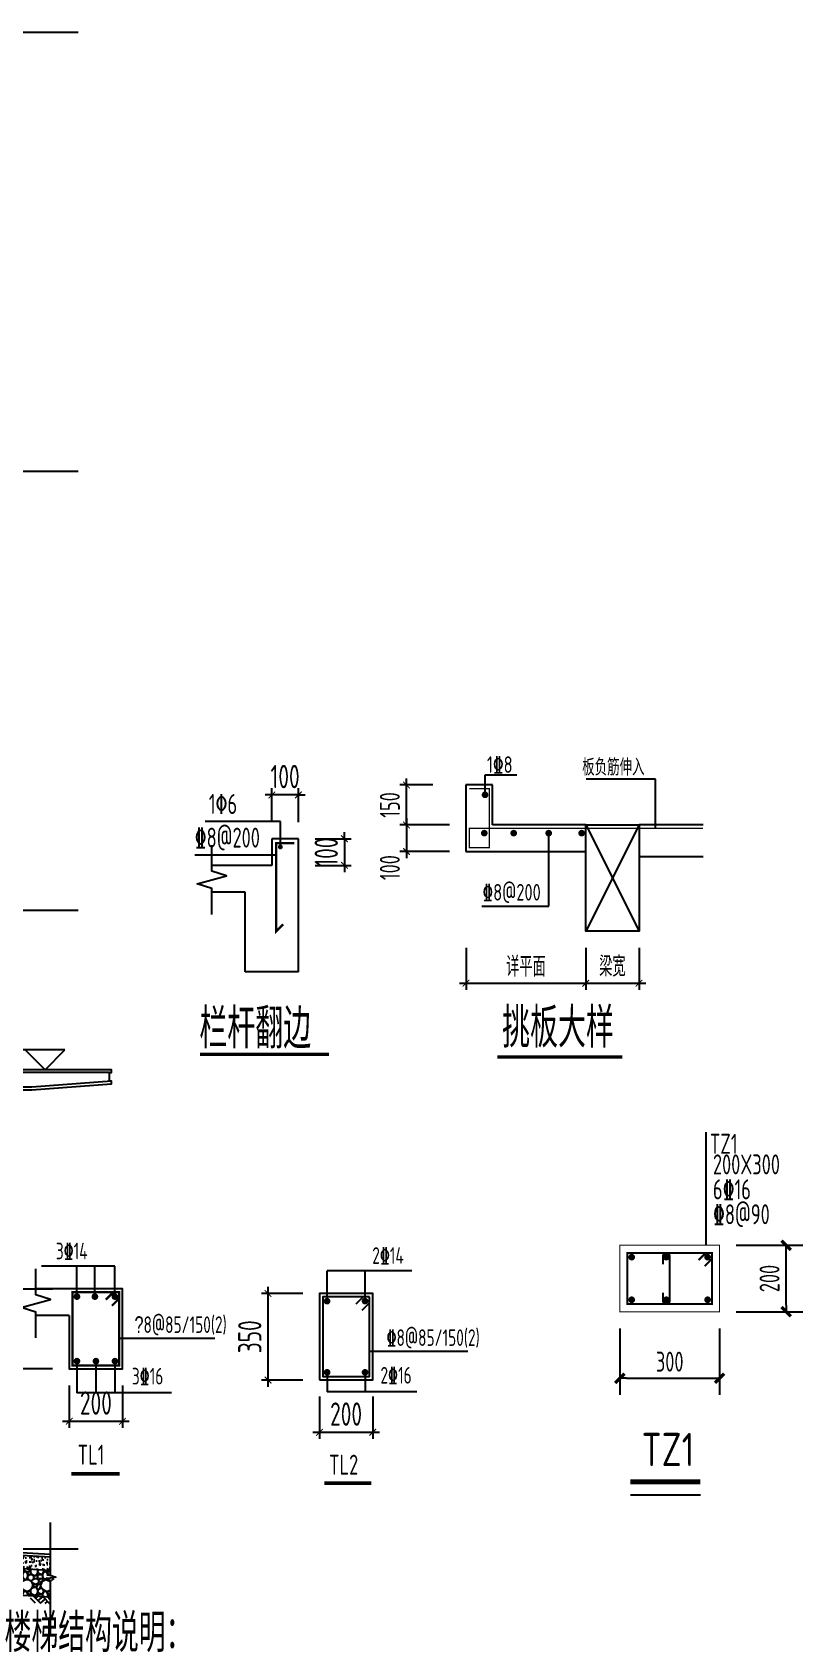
# Model space of a CAD drawing. Extents: x 169490 to 7584583, y -2399407 to 1374371.
# Drawn here: x 625647 to 631435, y 426485 to 438585 of the extents above; entities that cross this region are included whole.
import ezdxf
from ezdxf.enums import TextEntityAlignment as Align

# ---------------------------------------------------------------- set-up
doc = ezdxf.new("R2010")
doc.units = 0
doc.header["$LTSCALE"] = 100
doc.linetypes.add('D3轴线点划线', pattern=[18.5, 12, -3, 0.5, -3])
doc.linetypes.add('H3普通虚线', pattern=[4.2, 3, -1.2])
doc.layers.get('0').update_dxf_attribs({"linetype": 'CONTINUOUS'})
doc.layers.get('DEFPOINTS').update_dxf_attribs({"linetype": 'CONTINUOUS'})
for name, color, linetype in [('A-DI-S(箭头)', 76, 'CONTINUOUS'), ('A-WA-M(面层)', 43, 'CONTINUOUS'), ('C-DOTE', 8, 'D3轴线点划线'), ('COLU', 7, 'CONTINUOUS'), ('DIM', 3, 'CONTINUOUS'), ('DIM_ELEV', 3, 'CONTINUOUS'), ('PUB_HATCH', 8, 'CONTINUOUS'), ('S-BEAM-LINE2', 4, 'H3普通虚线'), ('S-DETL-DIM', 151, 'CONTINUOUS'), ('S-DETL-LINE1', 2, 'CONTINUOUS'), ('S-DETL-TEXT', 7, 'CONTINUOUS'), ('S-SLAB-DIM', 92, 'CONTINUOUS'), ('S-SLAB-RBAR', 1, 'CONTINUOUS'), ('STAIR', 2, 'CONTINUOUS'), ('STEEL', 6, 'CONTINUOUS'), ('TEXT', 7, 'CONTINUOUS'), ('THIN', 190, 'CONTINUOUS'), ('WALL_REIN', 1, 'CONTINUOUS'), ('WALL_TEXT', 7, 'CONTINUOUS'), ('文字', 7, 'CONTINUOUS'), ('楼梯', 7, 'CONTINUOUS'), ('立面', 73, 'CONTINUOUS'), ('门编号', 6, 'CONTINUOUS')]:
    doc.layers.add(name, color=color, linetype=linetype)
doc.layers.add('rein', color=10, linetype='CONTINUOUS', lineweight=18)
doc.styles.add('TS', font='tssdeng.shx', dxfattribs={"width": 0.7, "height": 350, "bigfont": 'tssdchn.shx'})
doc.styles.add('TSSD_Dimension', font='Tssdeng.shx', dxfattribs={"width": 0.7, "bigfont": 'tssdchn.shx'})
doc.styles.add('TSSD_Label', font='Tssdeng.shx', dxfattribs={"width": 0.7, "bigfont": 'hztxt.shx'})
doc.styles.add('TSSD_REIN', font='tssdeng.shx', dxfattribs={"width": 0.7, "bigfont": 'hztxt.shx'})
doc.dimstyles.new('TSSD_20_100', dxfattribs={"dimtxt": 300, "dimasz": 100, "dimexe": 250, "dimexo": 250, "dimgap": 100, "dimtad": 1, "dimdec": 0, "dimlfac": 0.2, "dimzin": 0, "dimdsep": 46, "dimtxsty": 'TSSD_Dimension', "dimblk": '_TSDBK', "dimcen": 0, "dimclrt": 7, "dimadec": 0, "dimazin": 0, "dimtfac": 1, "dimtdec": 0, "dimtix": 1, "dimtmove": 2, "dimatfit": 3, "dimldrblk": '_TSDBK', "dimfxl": 1, "dimtolj": 1, "dimtzin": 0, "dimarcsym": 0})
doc.dimstyles.new('TSSD_25_50', dxfattribs={"dimtxt": 150, "dimasz": 50, "dimexe": 50, "dimexo": 125, "dimgap": 50, "dimtad": 1, "dimdec": 0, "dimlfac": 0.5, "dimzin": 0, "dimdsep": 46, "dimtxsty": 'TSSD_Dimension', "dimblk": 'ARCHTICK', "dimblk1": 'ARCHTICK', "dimblk2": 'ARCHTICK', "dimcen": 0, "dimdle": 50, "dimclrt": 7, "dimadec": 0, "dimazin": 0, "dimtfac": 1, "dimtdec": 0, "dimtix": 1, "dimtmove": 2, "dimatfit": 3, "dimfxl": 1, "dimtolj": 1, "dimtzin": 0, "dimarcsym": 0})
doc.dimstyles.new('TSSD_50_50', dxfattribs={"dimtxt": 175, "dimasz": 50, "dimexe": 50, "dimexo": 125, "dimgap": 50, "dimtad": 1, "dimdec": 0, "dimzin": 0, "dimdsep": 46, "dimtxsty": 'TSSD_Dimension', "dimblk": 'ARCHTICK', "dimblk1": 'ARCHTICK', "dimblk2": 'ARCHTICK', "dimcen": 0, "dimdle": 50, "dimclrt": 7, "dimadec": 0, "dimazin": 0, "dimtfac": 1, "dimtdec": 0, "dimtix": 1, "dimtmove": 2, "dimatfit": 3, "dimfxl": 1, "dimtolj": 1, "dimtzin": 0, "dimarcsym": 0})

# ---------------------------------------------------------------- blocks, each defined once
blk = doc.blocks.new('$LinePat$素土夯实')
at = {"color": 0}
for p, q in [((0, -210), (210, 0)), ((120, -300), (420, 0)), ((420, 0), (608, -188)), ((495, -300), (795, 0)), ((615, 0), (705, -90)), ((210, -210), (300, -300)), ((315, -105), (502, -293)), ((705, -300), (795, -210))]:
    blk.add_line(p, q, dxfattribs=at)
blk = doc.blocks.new('_ARCHTICK')
at = {"const_width": 0.15}
blk.add_lwpolyline([(-0.5, -0.5), (0.5, 0.5)], dxfattribs=at)
blk = doc.blocks.new('*D897')
at = {"layer": 'DEFPOINTS', "color": 0, "transparency": 16777216}
for p in [(625925, 428537), (626325, 428537), (626325, 428143)]:
    blk.add_point(p, dxfattribs=at)
at = {"layer": 'S-DETL-DIM', "color": 0, "lineweight": -2, "transparency": 16777216}
for p, q in [((625925, 428412), (625925, 428093)), ((626325, 428412), (626325, 428093)), ((625875, 428143), (626375, 428143))]:
    blk.add_line(p, q, dxfattribs=at)
at = {"layer": 'S-DETL-DIM', "color": 0, "lineweight": -2, "transparency": 16777216, "xscale": 50, "yscale": 50, "zscale": 50, "rotation": 180}
blk.add_blockref('_ARCHTICK', (625925, 428143), dxfattribs=at)
at = {"layer": 'S-DETL-DIM', "color": 0, "lineweight": -2, "transparency": 16777216, "xscale": 50, "yscale": 50, "zscale": 50}
blk.add_blockref('_ARCHTICK', (626325, 428143), dxfattribs=at)
at = {"layer": 'S-DETL-DIM', "color": 7, "transparency": 16777216, "insert": (626125, 428280), "char_height": 175, "attachment_point": 5, "style": 'TSSD_Dimension'}
blk.add_mtext('\\A1;200', dxfattribs=at)
blk = doc.blocks.new('*D898')
at = {"layer": 'DEFPOINTS', "color": 0, "transparency": 16777216}
for p in [(625539, 429137), (625925, 429137), (625925, 428537)]:
    blk.add_point(p, dxfattribs=at)
at = {"layer": 'S-DETL-DIM', "color": 0, "lineweight": -2, "transparency": 16777216}
for p, q in [((625539, 428487), (625539, 429187)), ((625800, 429137), (625489, 429137)), ((625800, 428537), (625489, 428537))]:
    blk.add_line(p, q, dxfattribs=at)
at = {"layer": 'S-DETL-DIM', "color": 0, "lineweight": -2, "transparency": 16777216, "xscale": 50, "yscale": 50, "zscale": 50}
for p, rotation in [((625539, 429137), 90), ((625539, 428537), 270)]:
    blk.add_blockref('_ARCHTICK', p, dxfattribs=dict(at, rotation=rotation))
at = {"layer": 'S-DETL-DIM', "color": 7, "transparency": 16777216, "insert": (625402, 428837), "char_height": 175, "attachment_point": 5, "rotation": 90, "style": 'TSSD_Dimension'}
blk.add_mtext('\\A1;350', dxfattribs=at)
blk = doc.blocks.new('*D899')
at = {"layer": 'DEFPOINTS', "color": 0, "transparency": 16777216}
for p in [(627804, 428453), (628204, 428453), (628204, 428060)]:
    blk.add_point(p, dxfattribs=at)
at = {"layer": 'S-DETL-DIM', "color": 0, "lineweight": -2, "transparency": 16777216}
for p, q in [((627804, 428328), (627804, 428010)), ((628204, 428328), (628204, 428010)), ((627754, 428060), (628254, 428060))]:
    blk.add_line(p, q, dxfattribs=at)
at = {"layer": 'S-DETL-DIM', "color": 0, "lineweight": -2, "transparency": 16777216, "xscale": 50, "yscale": 50, "zscale": 50, "rotation": 180}
blk.add_blockref('_ARCHTICK', (627804, 428060), dxfattribs=at)
at = {"layer": 'S-DETL-DIM', "color": 0, "lineweight": -2, "transparency": 16777216, "xscale": 50, "yscale": 50, "zscale": 50}
blk.add_blockref('_ARCHTICK', (628204, 428060), dxfattribs=at)
at = {"layer": 'S-DETL-DIM', "color": 7, "transparency": 16777216, "insert": (628004, 428197), "char_height": 175, "attachment_point": 5, "style": 'TSSD_Dimension'}
blk.add_mtext('\\A1;200', dxfattribs=at)
blk = doc.blocks.new('*D900')
at = {"layer": 'DEFPOINTS', "color": 0, "transparency": 16777216}
for p in [(627418, 429103), (627804, 429103), (627804, 428453)]:
    blk.add_point(p, dxfattribs=at)
at = {"layer": 'S-DETL-DIM', "color": 0, "lineweight": -2, "transparency": 16777216}
for p, q in [((627679, 429103), (627368, 429103)), ((627418, 428403), (627418, 429153)), ((627679, 428453), (627368, 428453))]:
    blk.add_line(p, q, dxfattribs=at)
at = {"layer": 'S-DETL-DIM', "color": 0, "lineweight": -2, "transparency": 16777216, "xscale": 50, "yscale": 50, "zscale": 50}
for p, rotation in [((627418, 429103), 90), ((627418, 428453), 270)]:
    blk.add_blockref('_ARCHTICK', p, dxfattribs=dict(at, rotation=rotation))
at = {"layer": 'S-DETL-DIM', "color": 7, "transparency": 16777216, "insert": (627281, 428778), "char_height": 175, "attachment_point": 5, "rotation": 90, "style": 'TSSD_Dimension'}
blk.add_mtext('\\A1;350', dxfattribs=at)
blk = doc.blocks.new('*D48')
at = {"layer": 'DEFPOINTS', "color": 0, "transparency": 16777216}
for p in [(1035447, 213916), (1035447, 213716), (1035793, 213716)]:
    blk.add_point(p, dxfattribs=at)
at = {"layer": 'S-DETL-DIM', "color": 0, "lineweight": -2, "transparency": 16777216}
for p, q in [((1035793, 213916), (1035793, 213966)), ((1035572, 213916), (1035843, 213916)), ((1035793, 213916), (1035793, 213716)), ((1035572, 213716), (1035843, 213716)), ((1035793, 213716), (1035793, 213666))]:
    blk.add_line(p, q, dxfattribs=at)
at = {"layer": 'S-DETL-DIM', "color": 0, "lineweight": -2, "transparency": 16777216, "xscale": 50, "yscale": 50, "zscale": 50}
for p, rotation in [((1035793, 213916), 270), ((1035793, 213716), 90)]:
    blk.add_blockref('_ARCHTICK', p, dxfattribs=dict(at, rotation=rotation))
at = {"layer": 'S-DETL-DIM', "color": 7, "transparency": 16777216, "insert": (1035656, 213816), "char_height": 175, "attachment_point": 5, "rotation": 90, "style": 'TSSD_Dimension'}
blk.add_mtext('\\A1;100', dxfattribs=at)
blk = doc.blocks.new('*D49')
at = {"layer": 'DEFPOINTS', "color": 0, "transparency": 16777216}
for p in [(1035247, 214246), (1035247, 213916), (1035447, 213916)]:
    blk.add_point(p, dxfattribs=at)
at = {"layer": 'S-DETL-DIM', "color": 0, "lineweight": -2, "transparency": 16777216}
for p, q in [((1035247, 214041), (1035247, 214296)), ((1035447, 214041), (1035447, 214296)), ((1035247, 214246), (1035197, 214246)), ((1035447, 214246), (1035247, 214246)), ((1035447, 214246), (1035497, 214246))]:
    blk.add_line(p, q, dxfattribs=at)
at = {"layer": 'S-DETL-DIM', "color": 0, "lineweight": -2, "transparency": 16777216, "xscale": 50, "yscale": 50, "zscale": 50}
blk.add_blockref('_ARCHTICK', (1035247, 214246), dxfattribs=at)
at = {"layer": 'S-DETL-DIM', "color": 0, "lineweight": -2, "transparency": 16777216, "xscale": 50, "yscale": 50, "zscale": 50, "rotation": 180}
blk.add_blockref('_ARCHTICK', (1035447, 214246), dxfattribs=at)
at = {"layer": 'S-DETL-DIM', "color": 7, "transparency": 16777216, "insert": (1035347, 214384), "char_height": 175, "attachment_point": 5, "style": 'TSSD_Dimension'}
blk.add_mtext('\\A1;100', dxfattribs=at)
blk = doc.blocks.new('*D901')
at = {"layer": 'DEFPOINTS', "color": 0, "transparency": 16777216}
for p in [(628905, 432626), (628458, 432426), (628905, 432426)]:
    blk.add_point(p, dxfattribs=at)
at = {"layer": 'S-SLAB-DIM', "color": 0, "lineweight": -2, "transparency": 16777216}
for p, q in [((628780, 432626), (628408, 432626)), ((628458, 432676), (628458, 432376)), ((628780, 432426), (628408, 432426))]:
    blk.add_line(p, q, dxfattribs=at)
at = {"layer": 'S-SLAB-DIM', "color": 0, "lineweight": -2, "transparency": 16777216, "xscale": 50, "yscale": 50, "zscale": 50}
for p, rotation in [((628458, 432626), 90), ((628458, 432426), 270)]:
    blk.add_blockref('_ARCHTICK', p, dxfattribs=dict(at, rotation=rotation))
at = {"layer": 'S-SLAB-DIM', "color": 7, "transparency": 16777216, "insert": (628333, 432305), "char_height": 150, "attachment_point": 5, "rotation": 90, "style": 'TSSD_Dimension'}
blk.add_mtext('\\A1;100', dxfattribs=at)
blk = doc.blocks.new('*D902')
at = {"layer": 'DEFPOINTS', "color": 0, "transparency": 16777216}
for p in [(629805, 431826), (630205, 431826), (630205, 431436)]:
    blk.add_point(p, dxfattribs=at)
at = {"layer": 'S-SLAB-DIM', "color": 0, "lineweight": -2, "transparency": 16777216}
for p, q in [((629805, 431701), (629805, 431386)), ((630205, 431701), (630205, 431386)), ((629755, 431436), (630255, 431436))]:
    blk.add_line(p, q, dxfattribs=at)
at = {"layer": 'S-SLAB-DIM', "color": 0, "lineweight": -2, "transparency": 16777216, "xscale": 50, "yscale": 50, "zscale": 50, "rotation": 180}
blk.add_blockref('_ARCHTICK', (629805, 431436), dxfattribs=at)
at = {"layer": 'S-SLAB-DIM', "color": 0, "lineweight": -2, "transparency": 16777216, "xscale": 50, "yscale": 50, "zscale": 50}
blk.add_blockref('_ARCHTICK', (630205, 431436), dxfattribs=at)
at = {"layer": 'S-SLAB-DIM', "color": 7, "transparency": 16777216, "insert": (630005, 431561), "char_height": 150, "attachment_point": 5, "style": 'TSSD_Dimension'}
blk.add_mtext('\\A1;梁宽', dxfattribs=at)
blk = doc.blocks.new('*D903')
at = {"layer": 'DEFPOINTS', "color": 0, "transparency": 16777216}
for p in [(628905, 431826), (629805, 431826), (629805, 431436)]:
    blk.add_point(p, dxfattribs=at)
at = {"layer": 'S-SLAB-DIM', "color": 0, "lineweight": -2, "transparency": 16777216}
for p, q in [((628905, 431701), (628905, 431386)), ((629805, 431701), (629805, 431386)), ((628855, 431436), (629855, 431436))]:
    blk.add_line(p, q, dxfattribs=at)
at = {"layer": 'S-SLAB-DIM', "color": 0, "lineweight": -2, "transparency": 16777216, "xscale": 50, "yscale": 50, "zscale": 50, "rotation": 180}
blk.add_blockref('_ARCHTICK', (628905, 431436), dxfattribs=at)
at = {"layer": 'S-SLAB-DIM', "color": 0, "lineweight": -2, "transparency": 16777216, "xscale": 50, "yscale": 50, "zscale": 50}
blk.add_blockref('_ARCHTICK', (629805, 431436), dxfattribs=at)
at = {"layer": 'S-SLAB-DIM', "color": 7, "transparency": 16777216, "insert": (629355, 431561), "char_height": 150, "attachment_point": 5, "style": 'TSSD_Dimension'}
blk.add_mtext('\\A1;详平面', dxfattribs=at)
blk = doc.blocks.new('*D904')
at = {"layer": 'DEFPOINTS', "color": 0, "transparency": 16777216}
for p in [(628458, 432926), (628780, 432926), (628780, 432626)]:
    blk.add_point(p, dxfattribs=at)
at = {"layer": 'S-SLAB-DIM', "color": 0, "lineweight": -2, "transparency": 16777216}
for p, q in [((628458, 432926), (628458, 432976)), ((628655, 432926), (628408, 432926)), ((628458, 432626), (628458, 432926)), ((628655, 432626), (628408, 432626)), ((628458, 432626), (628458, 432576))]:
    blk.add_line(p, q, dxfattribs=at)
at = {"layer": 'S-SLAB-DIM', "color": 0, "lineweight": -2, "transparency": 16777216, "xscale": 50, "yscale": 50, "zscale": 50}
for p, rotation in [((628458, 432926), 270), ((628458, 432626), 90)]:
    blk.add_blockref('_ARCHTICK', p, dxfattribs=dict(at, rotation=rotation))
at = {"layer": 'S-SLAB-DIM', "color": 7, "transparency": 16777216, "insert": (628333, 432776), "char_height": 150, "attachment_point": 5, "rotation": 90, "style": 'TSSD_Dimension'}
blk.add_mtext('\\A1;150', dxfattribs=at)
blk = doc.blocks.new('_TSDBK')
blk.add_line((-1, 0), (0, 0))
at = {"const_width": 0.5}
blk.add_lwpolyline([(-0.7, -0.7), (0.7, 0.7)], dxfattribs=at)
blk = doc.blocks.new('*D905')
at = {"layer": 'DEFPOINTS', "color": 0, "ltscale": 50, "transparency": 16777216}
for p in [(630060, 428966), (630810, 428966), (630810, 428466)]:
    blk.add_point(p, dxfattribs=at)
at = {"layer": 'DIM', "color": 0, "lineweight": -2, "ltscale": 50, "transparency": 16777216}
for p, q in [((630060, 428841), (630060, 428341)), ((630810, 428841), (630810, 428341)), ((630110, 428466), (630760, 428466))]:
    blk.add_line(p, q, dxfattribs=at)
at = {"layer": 'DIM', "color": 0, "lineweight": -2, "ltscale": 50, "transparency": 16777216, "xscale": 50, "yscale": 50, "zscale": 50, "rotation": 180}
blk.add_blockref('_TSDBK', (630060, 428466), dxfattribs=at)
at = {"layer": 'DIM', "color": 0, "lineweight": -2, "ltscale": 50, "transparency": 16777216, "xscale": 50, "yscale": 50, "zscale": 50}
blk.add_blockref('_TSDBK', (630810, 428466), dxfattribs=at)
at = {"layer": 'DIM', "color": 7, "ltscale": 50, "transparency": 16777216, "insert": (630435, 428591), "char_height": 150, "attachment_point": 5, "style": 'TSSD_Dimension'}
blk.add_mtext('\\A1;300', dxfattribs=at)
blk = doc.blocks.new('*D906')
at = {"layer": 'DEFPOINTS', "color": 0, "ltscale": 50, "transparency": 16777216}
for p in [(630810, 429466), (631310, 429466), (630810, 428966)]:
    blk.add_point(p, dxfattribs=at)
at = {"layer": 'DIM', "color": 0, "lineweight": -2, "ltscale": 50, "transparency": 16777216}
for p, q in [((630935, 429466), (631435, 429466)), ((631310, 429016), (631310, 429416)), ((630935, 428966), (631435, 428966))]:
    blk.add_line(p, q, dxfattribs=at)
at = {"layer": 'DIM', "color": 0, "lineweight": -2, "ltscale": 50, "transparency": 16777216, "xscale": 50, "yscale": 50, "zscale": 50}
for p, rotation in [((631310, 429466), 90), ((631310, 428966), 270)]:
    blk.add_blockref('_TSDBK', p, dxfattribs=dict(at, rotation=rotation))
at = {"layer": 'DIM', "color": 7, "ltscale": 50, "transparency": 16777216, "insert": (631185, 429216), "char_height": 150, "attachment_point": 5, "rotation": 90, "style": 'TSSD_Dimension'}
blk.add_mtext('\\A1;200', dxfattribs=at)
blk = doc.blocks.new('BW-28260002', base_point=(1034667.6, 212295.9, 0))
at = {"layer": 'DIM', "color": 7, "const_width": 25}
blk.add_lwpolyline([(1034707.6, 212295.9), (1035677.4, 212295.9)], dxfattribs=at)
at = {"layer": 'S-DETL-LINE1'}
for p, q in [((1035446.6, 213916), (1035246.6, 213916)), ((1035246.6, 213916), (1035246.6, 213716)), ((1035446.6, 212916), (1035446.6, 213916)), ((1035246.6, 213716), (1034796.3, 213716)), ((1035046.6, 213516), (1034796.3, 213516)), ((1035046.6, 212916), (1035046.6, 213516)), ((1035446.6, 212916), (1035046.6, 212916))]:
    blk.add_line(p, q, dxfattribs=at)
blk.add_lwpolyline([(1034796.3, 213347.8), (1034796.3, 213542.8), (1034686.3, 213577.8), (1034906.3, 213637.8), (1034796.3, 213672.8), (1034796.3, 213867.8)], dxfattribs=at)
at = {"layer": 'STEEL', "const_width": 17.5}
blk.add_lwpolyline([(1035417.5, 213883.7), (1035280.4, 213883.7), (1035280.4, 213220.1), (1035333.4, 213273.1)], dxfattribs=at)
blk.add_lwpolyline([(1035320.6, 213855.1, -1), (1035301.8, 213855.1, -1)], format="xyb", close=True, dxfattribs=at)
at = {"layer": 'TEXT'}
for p, q in [((1035311.2, 214045.9), (1034746.2, 214045.9)), ((1035311.2, 213855.6), (1035311.2, 214045.9)), ((1034668.7, 213796.6), (1035270.4, 213796.6))]:
    blk.add_line(p, q, dxfattribs=at)
at = {"layer": 'S-DETL-TEXT', "style": 'TSSD_Label', "width": 0.7}
blk.add_text('栏杆翻边', height=300, dxfattribs=at).set_placement((1034702.8, 212339.5))
at = {"layer": 'TEXT', "style": 'TSSD_REIN', "width": 0.7}
for s, p in [('1\x826', (1034774.1, 214058)), ('\x848@200', (1034667.6, 213805.1))]:
    blk.add_text(s, height=150, dxfattribs=at).set_placement(p, align=Align.BOTTOM_LEFT)
at = {"layer": 'S-DETL-DIM'}
dim = blk.add_linear_dim(base=(1035246.6, 214246), p1=(1035446.6, 213916), p2=(1035246.6, 213916), angle=180, dimstyle='TSSD_25_50', dxfattribs=at)
dim.commit()
dim.dimension.update_dxf_attribs({"geometry": '*D49', "text_midpoint": (1035346.6, 214383.5)})
dim = blk.add_linear_dim(base=(1035793, 213716), p1=(1035446.6, 213916), p2=(1035446.6, 213716), angle=90, text='100', dimstyle='TSSD_25_50', dxfattribs=at)
dim.commit()
dim.dimension.update_dxf_attribs({"geometry": '*D48', "text_midpoint": (1035655.5, 213816)})

msp = doc.modelspace()

# ---------------------------------------------------------------- hatches: boundary and pattern name
at = {"layer": 'PUB_HATCH', "linetype": 'Continuous'}
h = msp.add_hatch(dxfattribs=at)
h.set_pattern_fill('混凝土', color=256, scale=10, style=0)
h.set_pattern_definition([(50, (91710.716, 62567.056), (71.726018, -6.2752135), [7.5, -82.5]), (355, (91710.716, 62567.056), (-13.875133, 75.219213), [6, -66]), (100.4514, (91716.69, 62566.53), (57.850938, 68.943954), [6.374019, -70.114211]), (46.1842, (91710.72, 62587.06), (106.724105, -16.551901), [11.25, -123.75]), (96.6356, (91719.61, 62585.68), (93.46627, 97.411787), [9.561029, -105.1713]), (351.1842, (91710.72, 62587.06), (93.466195, 97.41186), [9, -99]), (21, (91720.716, 62582.056), (59.690705, -40.261889), [7.5, -82.5]), (326, (91720.716, 62582.056), (24.331533, 72.5150045), [6, -66]), (71.4514, (91725.69, 62578.7), (84.022263, 32.25305), [6.374019, -70.114211]), (37.5, (91710.716, 62567.056), (1.2159855, 33.2893854), [0, -65.2, 0, -67, 0, -66.25]), (7.5, (91710.716, 62567.056), (26.3069537, 39.4411712), [0, -38.2, 0, -63.7, 0, -25.25]), (327.5, (91688.416, 62567.056), (53.3822436, -2.2554872), [0, -25, 0, -78, 0, -103.5]), (317.5, (91678.416, 62567.056), (58.318617, 10.0104982), [0, -32.5, 0, -51.8, 0, -73.5])])
h.paths.add_polyline_path([(625042.7, 427064.8), (625042.7, 427165), (625780.8, 427121.6), (625780.8, 427021.4)])
h = msp.add_hatch(dxfattribs=at)
h.set_pattern_fill('卵石砌体', color=256, scale=20, style=0)
h.set_pattern_definition([(0, (91815.72, 62567.06), (0, 150), [7.5, -22.5, 7.5, -112.5]), (0, (91853.22, 62582.06), (0, 150), [7.5, -142.5]), (0, (91778.22, 62597.06), (0, 150), [15, -135]), (0, (91740.72, 62604.56), (0, 150), [22.5, -127.5]), (0, (91815.72, 62612.06), (0, 150), [15, -15, 22.5, -97.5]), (0, (91808.22, 62634.56), (0, 150), [22.5, -127.5]), (0, (91770.72, 62642.06), (0, 150), [22.5, -52.5, 22.5, -52.5]), (0, (91740.72, 62664.56), (0, 150), [22.5, -7.5, 7.5, -112.5]), (0, (91838.22, 62679.56), (0, 150), [7.5, -142.5]), (0, (91808.22, 62694.56), (0, 150), [15, -135]), (90, (91710.72, 62702.06), (-150, 9e-15), [15, -135]), (90, (91725.72, 62597.06), (-150, 9e-15), [7.5, -15, 22.5, -105]), (90, (91763.22, 62612.06), (-150, 9e-15), [30, -7.5, 7.5, -105]), (90, (91785.72, 62649.56), (-150, 9e-15), [22.5, -127.5]), (90, (91793.22, 62582.06), (-150, 9e-15), [15, -135]), (90, (91800.72, 62702.06), (-150, 9e-15), [15, -135]), (90, (91808.22, 62612.06), (-150, 9e-15), [15, -75, 7.5, -52.5]), (90, (91830.72, 62687.06), (-150, 9e-15), [7.5, -7.5, 7.5, -127.5]), (90, (91838.22, 62619.56), (-150, 9e-15), [15, -22.5, 15, -97.5]), (90, (91845.72, 62582.06), (-150, 9e-15), [15, -135]), (45, (91718.22, 62582.06), (9e-15, 150), [21.21315, -42.426404, 31.8198, -116.672678]), (45, (91710.72, 62582.06), (9e-15, 150), [21.213203, -190.91883]), (45, (91793.22, 62597.06), (9e-15, 150), [21.213203, -190.91883]), (45, (91778.22, 62672.06), (9e-15, 150), [21.213203, -190.91883]), (45, (91845.72, 62597.06), (9e-15, 150), [21.213203, -190.91883]), (45, (91718.22, 62612.06), (9e-15, 150), [10.6066, -201.52542]), (45, (91733.22, 62657.06), (9e-15, 150), [10.6066, -201.52542]), (45, (91748.22, 62604.56), (9e-15, 150), [10.6066, -201.52542]), (45, (91763.22, 62657.06), (9e-15, 150), [10.6066, -201.52542]), (45, (91808.22, 62627.06), (9e-15, 150), [10.6066, -201.52542]), (45, (91808.22, 62709.56), (9e-15, 150), [10.6066, -201.52542]), (45, (91823.22, 62694.56), (9e-15, 150), [10.6066, -201.52542]), (45, (91830.72, 62612.06), (9e-15, 150), [10.6066, -201.52542]), (45, (91838.22, 62574.56), (9e-15, 150), [10.6066, -201.52542]), (45, (91838.22, 62634.56), (9e-15, 150), [10.6066, -201.52542]), (45, (91838.22, 62709.56), (9e-15, 150), [10.6066, -201.52542]), (45, (91845.72, 62679.56), (9e-15, 150), [10.6066, -201.52542]), (135, (91815.72, 62694.56), (-150, 9e-15), [10.6066, -201.52542]), (135, (91830.72, 62709.56), (-150, 9e-15), [10.6066, -201.52542]), (135, (91838.22, 62679.56), (-150, 9e-15), [10.6066, -201.52542]), (135, (91860.72, 62709.56), (-150, 9e-15), [10.6066, -201.52542]), (135, (91785.72, 62657.06), (-150, 9e-15), [10.6066, -201.52542]), (135, (91770.72, 62642.06), (-150, 9e-15), [10.6066, -201.52542]), (135, (91725.72, 62604.56), (-150, 9e-15), [10.6066, -201.52542]), (135, (91740.72, 62604.56), (-150, 9e-15), [10.6066, -201.52542]), (135, (91755.72, 62657.06), (-150, 9e-15), [10.6066, -201.52542]), (135, (91725.72, 62634.56), (-150, 9e-15), [10.6066, -201.52542]), (135, (91815.72, 62612.06), (-150, 9e-15), [10.6066, -201.52542]), (135, (91838.22, 62627.06), (-150, 9e-15), [10.6066, -201.52542]), (135, (91845.72, 62597.06), (-150, 9e-15), [10.6066, -201.52542]), (135, (91845.72, 62612.06), (-150, 9e-15), [10.6066, -201.52542]), (135, (91853.22, 62582.06), (-150, 9e-15), [10.6066, -201.52542]), (135, (91733.22, 62672.06), (-150, 9e-15), [21.213203, -190.91883]), (135, (91808.22, 62627.06), (-150, 9e-15), [21.213203, -190.91883]), (135, (91800.72, 62574.56), (-150, 9e-15), [53.03301, -159.099024]), (26.565051, (91710.716, 62642.056), (149.9999994, 1e-06), [16.77, -318.64018]), (26.565051, (91733.216, 62597.056), (149.9999994, 1e-06), [16.77, -318.64018]), (26.565051, (91763.216, 62664.556), (149.9999994, 1e-06), [16.77, -318.64018]), (26.565051, (91823.216, 62567.056), (149.9999994, 1e-06), [16.77, -318.64018]), (26.565051, (91800.716, 62604.556), (149.9999994, 1e-06), [16.77, -318.64018]), (26.565051, (91815.716, 62634.556), (149.9999994, 1e-06), [16.77, -318.64018]), (26.565051, (91793.216, 62687.056), (149.9999994, 1e-06), [16.77, -318.64018]), (26.565051, (91845.716, 62679.556), (149.9999994, 1e-06), [16.77, -318.64018]), (63.434949, (91725.716, 62642.056), (1e-07, 150), [16.77, -318.64018]), (63.434949, (91725.716, 62649.556), (1e-07, 150), [16.77, -318.64018]), (63.434949, (91785.716, 62672.056), (1e-07, 150), [33.54, -301.87018]), (63.434949, (91838.216, 62664.556), (1e-07, 150), [16.77, -318.64018]), (63.434949, (91830.716, 62642.056), (1e-07, 150), [16.77, -318.64018]), (63.434949, (91755.716, 62612.056), (1e-07, 150), [16.77, -318.64018]), (63.434949, (91830.716, 62694.556), (1e-07, 150), [16.77, -318.64018]), (63.434949, (91853.216, 62687.056), (1e-07, 150), [16.77, -318.64018]), (116.565051, (91718.216, 62687.056), (-1e-06, 149.9999994), [16.77, -318.64018]), (116.565051, (91800.716, 62567.056), (-1e-06, 149.9999994), [16.77, -318.64018]), (116.565051, (91733.216, 62664.556), (-1e-06, 149.9999994), [16.77, -318.64018]), (116.565051, (91845.716, 62649.556), (-1e-06, 149.9999994), [16.77, -318.64018]), (116.565051, (91793.216, 62642.056), (-1e-06, 149.9999994), [16.77, -318.64018]), (116.565051, (91838.216, 62672.056), (-1e-06, 149.9999994), [16.77, -318.64018]), (116.565051, (91763.216, 62642.056), (-1e-06, 149.9999994), [16.77, -318.64018]), (116.565051, (91733.216, 62612.056), (-1e-06, 149.9999994), [16.77, -318.64018]), (153.434949, (91725.716, 62679.556), (-150, 1e-07), [16.77, -318.64018]), (153.434949, (91778.216, 62597.056), (-150, 1e-07), [16.77, -318.64018]), (153.434949, (91748.216, 62664.556), (-150, 1e-07), [16.77, -318.64018]), (153.434949, (91838.216, 62604.556), (-150, 1e-07), [16.77, -318.64018]), (153.434949, (91815.716, 62567.056), (-150, 1e-07), [16.77, -318.64018]), (153.434949, (91830.716, 62687.056), (-150, 1e-07), [16.77, -318.64018]), (153.434949, (91808.216, 62634.556), (-150, 1e-07), [16.77, -318.64018]), (153.434949, (91725.716, 62679.556), (-150, 1e-07), [16.77, -318.64018]), (153.434949, (91860.716, 62642.056), (-150, 1e-07), [16.77, -318.64018]), (243.434949, (91718.216, 62582.056), (-1e-07, -150), [16.77, -318.64018])])
h.paths.add_polyline_path([(625042.7, 426864.5), (625042.7, 427064.8), (625780.8, 427021.4), (625780.8, 426988.1), (625738.8, 426972.8), (625822.8, 426958), (625780.8, 426943.1), (625780.8, 426821.1)])

# ---------------------------------------------------------------- linework, layer by layer
at = {"layer": 'A-DI-S(箭头)'}
msp.add_lwpolyline([(625780.8, 427381.1), (625780.8, 426986.9), (625822.8, 426971.6), (625738.8, 426956.8), (625780.8, 426941.9), (625780.8, 426547.8)], dxfattribs=at)
at = {"layer": 'A-WA-M(面层)'}
for points in [[(625780.8, 427141.6), (625042.7, 427185.1)], [(625780.8, 427121.6), (625042.7, 427165)], [(625780.8, 427021.4), (625042.7, 427064.8)], [(625780.8, 426821.1), (625042.7, 426864.5)]]:
    msp.add_lwpolyline(points, dxfattribs=at)
at = {"layer": 'C-DOTE', "ltscale": 0.5}
for p, q in [((616142.7, 438585.1), (626056.1, 438585.1)), ((616142.7, 435285.1), (626056.1, 435285.1)), ((616142.7, 431985.1), (626056.1, 431985.1)), ((616142.7, 427185.1), (626056.1, 427185.1))]:
    msp.add_line(p, q, dxfattribs=at)
at = {"layer": 'COLU', "const_width": 7.5, "elevation": 0}
msp.add_lwpolyline([(630809.7, 429466.4), (630059.7, 429466.4), (630059.7, 428966.4), (630809.7, 428966.4)], close=True, dxfattribs=at)
at = {"layer": 'DIM_ELEV'}
for p, q in [((625892.7, 430935.1), (625318, 430935.1)), ((625742.7, 430785.1), (625592.7, 430935.1)), ((625742.7, 430785.1), (625892.7, 430935.1))]:
    msp.add_line(p, q, dxfattribs=at)
at = {"layer": 'rein', "ltscale": 50, "const_width": 15, "elevation": 0, "flags": 128}
msp.add_lwpolyline([(630697.5, 429308.3), (630752.2, 429363), (630752.2, 429408.9), (630117.2, 429408.9), (630117.2, 429023.9), (630752.2, 429023.9), (630752.2, 429408.9), (630706.2, 429408.9), (630651.5, 429354.3)], dxfattribs=at)
at = {"layer": 'rein', "ltscale": 50, "const_width": 25, "elevation": 0, "flags": 128}
for points in [[(630137.2, 429376.4, 1), (630162.2, 429376.4, 1)], [(630396.7, 429376.4, 1), (630421.7, 429376.4, 1)], [(630707.2, 429376.4, 1), (630732.2, 429376.4, 1)], [(630137.2, 429056.4, 1), (630162.2, 429056.4, 1)], [(630396.7, 429056.4, 1), (630421.7, 429056.4, 1)], [(630707.2, 429056.4, 1), (630732.2, 429056.4, 1)]]:
    msp.add_lwpolyline(points, format="xyb", close=True, dxfattribs=at)
at = {"layer": 'rein', "ltscale": 50, "const_width": 15, "elevation": 0, "flags": 128}
msp.add_lwpolyline([(630384.7, 429323.9), (630384.7, 429383.9, -1), (630434.7, 429383.9), (630434.7, 429048.9, -1), (630384.7, 429048.9), (630384.7, 429108.9)], format="xyb", dxfattribs=at)
at = {"layer": 'rein', "const_width": 25, "elevation": 0}
for points in [[(625970.2, 429079.9, 1), (625995.2, 429079.9, 1)], [(626105, 429079.9, 1), (626130, 429079.9, 1)], [(626255.2, 429079.9, 1), (626280.2, 429079.9, 1)], [(627849.1, 429045.8, 1), (627874.1, 429045.8, 1)], [(628134.1, 429045.8, 1), (628159.1, 429045.8, 1)], [(625970.2, 428594.9, 1), (625995.2, 428594.9, 1)], [(626112.4, 428594.9, 1), (626137.4, 428594.9, 1)], [(626255.2, 428594.9, 1), (626280.2, 428594.9, 1)], [(627849.1, 428510.8, 1), (627874.1, 428510.8, 1)], [(628134.1, 428510.8, 1), (628159.1, 428510.8, 1)]]:
    msp.add_lwpolyline(points, format="xyb", close=True, dxfattribs=at)
at = {"layer": 'S-BEAM-LINE2', "linetype": 'ByBlock'}
for p, q in [((630204.7, 432626), (629804.7, 431826)), ((629804.7, 432626), (630204.7, 431826))]:
    msp.add_line(p, q, dxfattribs=at)
msp.add_lwpolyline([(629804.7, 432626), (630204.7, 432626), (630204.7, 431826), (629804.7, 431826)], close=True, dxfattribs=at)
at = {"layer": 'S-DETL-LINE1'}
for p, q in [((625925.2, 429137.4), (625674.8, 429137.4)), ((626325.2, 428787.4), (626325.2, 429016.8)), ((625925.2, 428937.4), (625674.8, 428937.4))]:
    msp.add_line(p, q, dxfattribs=at)
at = {"layer": 'S-DETL-LINE1', "elevation": 0}
for points in [[(625674.8, 428769.2), (625674.8, 428964.2), (625564.8, 428999.2), (625784.8, 429059.2), (625674.8, 429094.2), (625674.8, 429289.2)], [(625925.2, 428937.4), (625925.2, 428537.4), (626325.2, 428537.4), (626325.2, 429137.4), (625925.2, 429137.4)]]:
    msp.add_lwpolyline(points, dxfattribs=at)
msp.add_lwpolyline([(627804.1, 428453.3), (628204.1, 428453.3), (628204.1, 429103.3), (627804.1, 429103.3)], close=True, dxfattribs=at)
at = {"layer": 'S-DETL-TEXT'}
for p, q in [((626267.7, 429308.8), (625716.8, 429308.8)), ((627018, 428764.2), (626300.2, 428764.2)), ((626692.5, 428357.3), (625982.7, 428357.3))]:
    msp.add_line(p, q, dxfattribs=at)
at = {"layer": 'S-DETL-TEXT', "ltscale": 0.03}
for p, q in [((625982.7, 429079.9), (625982.7, 429308.8)), ((626117.5, 429079.9), (626117.5, 429308.8)), ((626267.7, 429079.9), (626267.7, 429308.8)), ((628497.4, 429274.7), (627861.6, 429274.7)), ((627861.6, 429045.8), (627861.6, 429274.7)), ((628146.6, 429045.8), (628146.6, 429274.7)), ((625982.7, 428594.9), (625982.7, 428357.3)), ((626124.9, 428594.9), (626124.9, 428357.3)), ((626267.7, 428594.9), (626267.7, 428357.3)), ((628918.6, 428666.6), (628179.1, 428666.6)), ((627861.6, 428510.8), (627861.6, 428364.3)), ((628146.6, 428510.8), (628146.6, 428364.3)), ((628535.8, 428364.3), (627861.6, 428364.3))]:
    msp.add_line(p, q, dxfattribs=at)
at = {"layer": 'S-DETL-TEXT', "const_width": 25}
msp.add_lwpolyline([(629139.7, 430881.6), (630079.5, 430881.6)], dxfattribs=at)
at = {"layer": 'S-DETL-TEXT', "const_width": 28, "elevation": 0}
for points in [[(626302.4, 427747.4), (625941.6, 427747.4)], [(628194.4, 427677.9), (627840, 427677.9)]]:
    msp.add_lwpolyline(points, dxfattribs=at)
at = {"layer": 'S-SLAB-RBAR', "elevation": 0}
msp.add_lwpolyline([(628179.1, 429078.3), (627829.1, 429078.3), (627829.1, 428478.3), (628179.1, 428478.3)], close=True, dxfattribs=at)
for points in [[(628133.2, 429078.3), (628078.5, 429023.6)], [(628124.4, 428977.7), (628179.1, 429032.3)]]:
    msp.add_lwpolyline(points, dxfattribs=at)
at = {"layer": 'STAIR', "linetype": 'ByBlock'}
for p, q in [((628904.7, 432926), (628904.7, 432426)), ((629104.7, 432926), (628904.7, 432926)), ((629104.7, 432626), (629104.7, 432926)), ((629804.7, 432626), (629104.7, 432626)), ((628904.7, 432426), (629804.7, 432426))]:
    msp.add_line(p, q, dxfattribs=at)
for points in [[(630685.4, 432626), (630204.7, 432626)], [(630685.4, 432386), (630204.7, 432386)]]:
    msp.add_lwpolyline(points, dxfattribs=at)
at = {"layer": 'STEEL', "const_width": 17.5, "elevation": 0}
msp.add_lwpolyline([(626300.2, 429112.4), (625950.2, 429112.4), (625950.2, 428562.4), (626300.2, 428562.4)], close=True, dxfattribs=at)
for points in [[(626254.2, 429112.4), (626199.5, 429057.7)], [(626245.5, 429011.7), (626300.2, 429066.4)]]:
    msp.add_lwpolyline(points, dxfattribs=at)
at = {"layer": 'THIN', "ltscale": 50}
msp.add_line((630709.7, 429466.4), (630709.7, 430317), dxfattribs=at)
at = {"layer": 'WALL_REIN'}
msp.add_lwpolyline([(628929.7, 432899.2, 10, 10, 0), (629079.8, 432899.2, 10, 10, 0), (629079.8, 432454.6, 10, 10, 0), (628929.7, 432454.6, 10, 10, 0), (628929.7, 432601, 10, 10, 0), (630685.4, 432601, 10, 10, 0), (630685.4, 432601, 10, 10, 0), (630685.4, 432601, 0, 0, 0)], format="xyseb", dxfattribs=at)
at = {"layer": 'WALL_REIN', "const_width": 25}
for points in [[(629060.7, 432852, -1), (629035.7, 432852, -1)], [(629054.8, 432564.1, -1), (629029.8, 432564.1, -1)], [(629275.8, 432564.1, -1), (629250.8, 432564.1, -1)], [(629538.8, 432564.1, -1), (629513.8, 432564.1, -1)], [(629786, 432564.1, -1), (629761, 432564.1, -1)]]:
    msp.add_lwpolyline(points, format="xyb", close=True, dxfattribs=at)
at = {"layer": 'WALL_TEXT', "linetype": 'ByBlock'}
for p, q in [((629048.2, 432852), (629048.2, 433001.4)), ((629048.2, 433001.4), (629286, 433001.4)), ((629526.3, 432015.4), (629526.3, 432564.1)), ((629022.8, 432015.4), (629526.3, 432015.4))]:
    msp.add_line(p, q, dxfattribs=at)
at = {"layer": 'WALL_TEXT'}
for p, q in [((630327.4, 432970.1), (629807, 432970.1)), ((630327.4, 432601), (630327.4, 432970.1))]:
    msp.add_line(p, q, dxfattribs=at)
at = {"layer": '文字'}
msp.add_line((630139.5, 427590.4), (630665.5, 427590.4), dxfattribs=at)
at = {"layer": '文字', "const_width": 37.5, "elevation": 0}
msp.add_lwpolyline([(630139.5, 427688.4), (630665.5, 427688.4)], dxfattribs=at)
at = {"layer": '立面', "color": 4}
msp.add_line((626227.7, 430765.1), (625042.7, 430765.1), dxfattribs=at)
for points in [[(625042.7, 430635.1), (625642.7, 430635.1), (626242.7, 430680.1), (626242.7, 430700.1), (626227.7, 430698.9), (626227.7, 430765.1), (626242.7, 430765.1), (626242.7, 430785.1), (625042.7, 430785.1), (625042.7, 430635.1)], [(626242.7, 430700), (625643.4, 430655.1), (625042.7, 430655.1)]]:
    msp.add_lwpolyline(points, dxfattribs=at)

# ---------------------------------------------------------------- block references
msp.add_blockref('BW-28260002', (626866.7, 430901.2))
at = {"layer": 'PUB_HATCH', "linetype": 'Continuous', "xscale": -0.1860247973407345, "yscale": 0.1666666666666667, "zscale": 0.1666666666666667, "rotation": 176.6335391623227}
msp.add_blockref('$LinePat$素土夯实', (625630.3, 426779.9), dxfattribs=at)

# ---------------------------------------------------------------- texts
at = {"layer": 'S-DETL-TEXT', "style": 'TSSD_Label', "width": 0.7}
for s, height, p in [('挑板大样', 300, (629175.8, 430952.1)), ('TL1', 150, (625987.4, 427816.4)), ('TL2', 150, (627876, 427741.6))]:
    msp.add_text(s, height=height, dxfattribs=at).set_placement(p)
at = {"layer": 'S-DETL-TEXT', "ltscale": 0.03, "style": 'TS', "width": 0.7}
msp.add_text('3%%13214', height=125, dxfattribs=at).set_placement((626062.5, 429360.5), align=Align.RIGHT)
at = {"layer": 'S-DETL-TEXT', "color": 42, "ltscale": 0.03, "style": 'TS', "width": 0.7}
msp.add_text('2%%13214', height=125, dxfattribs=at).set_placement((628200.8, 429326.4))
at = {"layer": 'S-DETL-TEXT', "color": 3, "ltscale": 0.03, "style": 'TS', "width": 0.7}
msp.add_text('\ue5328@85/150(2)', height=125, dxfattribs=at).set_placement((626761.1, 428806.6), align=Align.CENTER)
for s, p in [('%%1328@85/150(2)', (628308, 428709)), ('2%%13216', (628262.7, 428426.3))]:
    msp.add_text(s, height=125, dxfattribs=at).set_placement(p)
at = {"layer": 'S-DETL-TEXT', "color": 42, "ltscale": 0.03, "style": 'TS', "width": 0.7}
msp.add_text('3%%13216', height=125, dxfattribs=at).set_placement((626513.3, 428419.3), align=Align.CENTER)
at = {"layer": 'TEXT', "ltscale": 50, "style": 'TSSD_Dimension', "width": 0.7}
for s, p in [('TZ1', (630736.5, 430153.8)), ('200X300', (630759.7, 429998.9)), ('6%%13216', (630759.7, 429811.4)), ('%%1328@90', (630759.7, 429623.9))]:
    msp.add_text(s, height=150, dxfattribs=at).set_placement(p)
at = {"layer": 'WALL_TEXT', "style": 'TSSD_REIN', "width": 0.75}
for s, p in [('1%%1328', (629062.4, 433017)), ('板负筋伸入', (629777.4, 432997.2)), ('%%1328@200', (629028.9, 432057))]:
    msp.add_text(s, height=125, dxfattribs=at).set_placement(p)
at = {"layer": '楼梯', "color": 7, "style": 'TSSD_REIN', "width": 0.7}
msp.add_text('楼梯结构说明：', height=288, dxfattribs=at).set_placement((625438.8, 426408.2))
at = {"layer": '门编号', "color": 7, "style": 'TSSD_REIN', "width": 0.8}
msp.add_text('TZ1', height=250, dxfattribs=at).set_placement((630224, 427806))

# ---------------------------------------------------------------- dimensions: what is measured, and where the dimension line sits
at = {"layer": 'DIM', "ltscale": 50}
for p1, p2, picture, middle in [((630809.7, 428966.4), (630809.7, 429466.4), '*D906', (631184.7, 429216.4)), ((630059.7, 428966.4), (630809.7, 428966.4), '*D905', (630434.7, 428591.4))]:
    dim = msp.add_aligned_dim(p1=p1, p2=p2, distance=-500, dimstyle='TSSD_20_100', override={"dimscale": 0.5, "dimlfac": 0.4}, dxfattribs=at)
    dim.commit()
    dim.dimension.update_dxf_attribs({"geometry": picture, "text_midpoint": middle})
at = {"layer": 'S-DETL-DIM'}
for base, p1, p2, picture, middle in [((625539.2, 429137.4), (625925.2, 428537.4), (625925.2, 429137.4), '*D898', (625401.7, 428837.4)), ((627418.1, 429103.3), (627804.1, 428453.3), (627804.1, 429103.3), '*D900', (627280.6, 428778.3))]:
    dim = msp.add_linear_dim(base=base, p1=p1, p2=p2, angle=90, text='350', dimstyle='TSSD_50_50', dxfattribs=at)
    dim.commit()
    dim.dimension.update_dxf_attribs({"geometry": picture, "text_midpoint": middle})
for base, p1, p2, picture, middle in [((626325.2, 428142.7), (625925.2, 428537.4), (626325.2, 428537.4), '*D897', (626125.2, 428280.2)), ((628204.1, 428059.9), (627804.1, 428453.3), (628204.1, 428453.3), '*D899', (628004.1, 428197.4))]:
    dim = msp.add_linear_dim(base=base, p1=p1, p2=p2, text='200', dimstyle='TSSD_50_50', dxfattribs=at)
    dim.commit()
    dim.dimension.update_dxf_attribs({"geometry": picture, "text_midpoint": middle})
at = {"layer": 'S-SLAB-DIM'}
dim = msp.add_linear_dim(base=(628457.5, 432926), p1=(628779.7, 432626), p2=(628779.7, 432926), angle=90, dimstyle='TSSD_25_50', dxfattribs=at)
dim.commit()
dim.dimension.update_dxf_attribs({"geometry": '*D904', "text_midpoint": (628332.5, 432776)})
dim = msp.add_linear_dim(base=(628457.5, 432426), p1=(628904.7, 432626), p2=(628904.7, 432426), angle=90, text='100', dimstyle='TSSD_25_50', dxfattribs=at)
dim.commit()
dim.dimension.update_dxf_attribs({"geometry": '*D901', "text_midpoint": (628332.5, 432305), "dimtype": 160})
for base, p1, p2, text, picture, middle in [((629804.7, 431436.1), (628904.7, 431826), (629804.7, 431826), '详平面', '*D903', (629354.7, 431561.1)), ((630204.7, 431436.1), (629804.7, 431826), (630204.7, 431826), '梁宽', '*D902', (630004.7, 431561.1))]:
    dim = msp.add_linear_dim(base=base, p1=p1, p2=p2, text=text, dimstyle='TSSD_25_50', dxfattribs=at)
    dim.commit()
    dim.dimension.update_dxf_attribs({"geometry": picture, "text_midpoint": middle})

doc.saveas('drawing.dxf')
